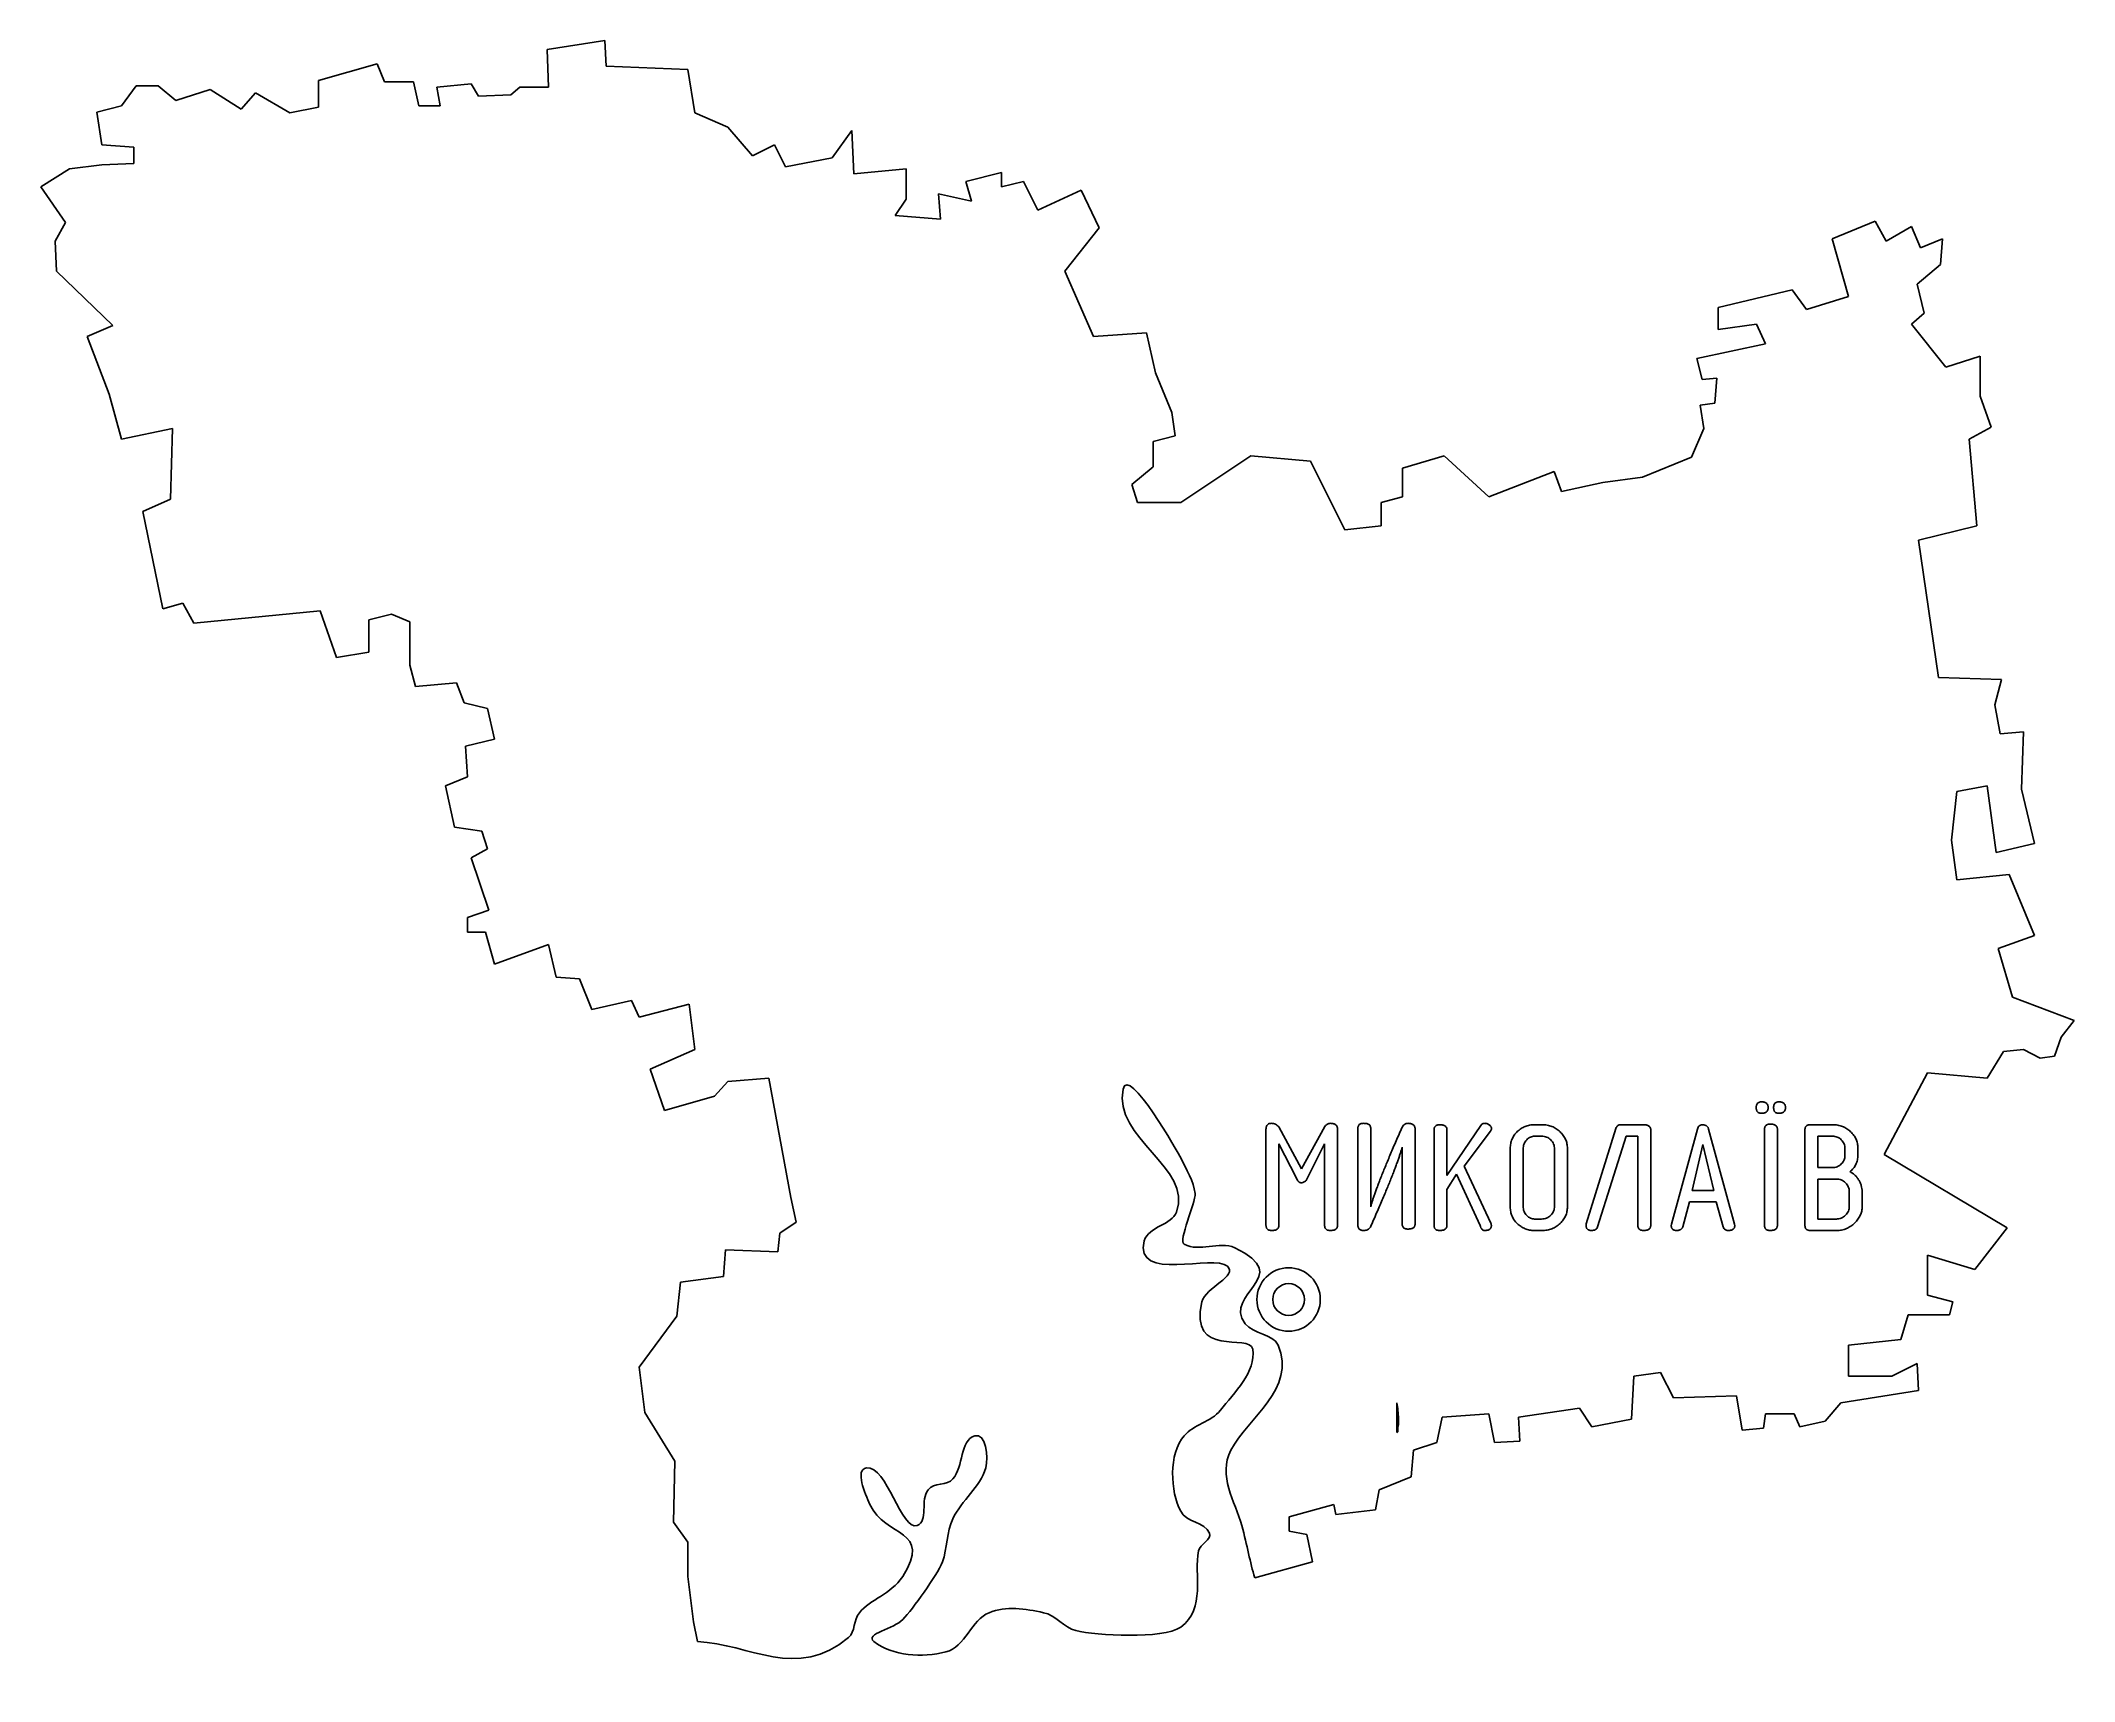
# Model space of a CAD drawing. Header units: millimetres. Extents: x 1093.6 to 1189.7, y 2711.4 to 2789.
import ezdxf

# ---------------------------------------------------------------- set-up
doc = ezdxf.new("R2010")
doc.units = ezdxf.units.MM

msp = doc.modelspace()

# ---------------------------------------------------------------- linework, layer by layer
at = {"color": 7, "linetype": 'Continuous', "lineweight": 25}
for p, q in [((1117.528, 2788.606), (1120.254, 2789.028)), ((1120.254, 2789.028), (1120.317, 2787.828)), ((1117.593, 2786.822), (1117.528, 2788.606)), ((1106.723, 2787.146), (1109.482, 2787.925)), ((1106.723, 2785.88), (1106.723, 2787.146)), ((1109.482, 2787.925), (1109.838, 2787.082)), ((1120.317, 2787.828), (1124.178, 2787.665)), ((1124.178, 2787.665), (1124.504, 2785.621)), ((1097.411, 2785.946), (1098.092, 2786.887)), ((1098.092, 2786.887), (1099.13, 2786.887)), ((1099.13, 2786.887), (1099.975, 2786.204)), ((1099.975, 2786.204), (1101.597, 2786.725)), ((1101.597, 2786.725), (1103.057, 2785.784)), ((1103.057, 2785.784), (1103.738, 2786.562)), ((1103.738, 2786.562), (1105.36, 2785.621)), ((1109.838, 2787.082), (1111.201, 2787.082)), ((1111.201, 2787.082), (1111.46, 2785.946)), ((1112.304, 2786.822), (1113.926, 2786.984)), ((1112.466, 2785.946), (1112.304, 2786.822)), ((1113.926, 2786.984), (1114.283, 2786.399)), ((1114.283, 2786.399), (1115.807, 2786.465)), ((1115.807, 2786.465), (1116.23, 2786.822)), ((1116.23, 2786.822), (1117.593, 2786.822)), ((1096.243, 2785.653), (1097.411, 2785.946)), ((1096.47, 2784.096), (1096.243, 2785.653)), ((1105.36, 2785.621), (1106.723, 2785.88)), ((1111.46, 2785.946), (1112.466, 2785.946)), ((1124.504, 2785.621), (1126.061, 2784.939)), ((1126.061, 2784.939), (1127.23, 2783.576)), ((1130.993, 2783.481), (1131.934, 2784.778)), ((1131.934, 2784.778), (1132.031, 2782.735)), ((1097.994, 2783.997), (1096.47, 2784.096)), ((1097.994, 2783.219), (1097.994, 2783.997)), ((1127.23, 2783.576), (1128.267, 2784.096)), ((1128.267, 2784.096), (1128.788, 2783.058)), ((1128.788, 2783.058), (1130.993, 2783.481)), ((1093.582, 2782.117), (1094.944, 2782.961)), ((1094.944, 2782.961), (1096.47, 2783.155)), ((1096.47, 2783.155), (1097.994, 2783.219)), ((1132.031, 2782.735), (1134.497, 2782.961)), ((1134.497, 2782.961), (1134.497, 2781.534)), ((1137.32, 2782.376), (1139.007, 2782.798)), ((1137.58, 2781.437), (1137.32, 2782.376)), ((1139.007, 2782.798), (1139.007, 2782.117)), ((1139.007, 2782.117), (1140.045, 2782.376)), ((1140.045, 2782.376), (1140.726, 2781.015)), ((1094.75, 2780.43), (1093.582, 2782.117)), ((1134.497, 2781.534), (1133.98, 2780.754)), ((1136.119, 2780.592), (1136.022, 2781.793)), ((1136.022, 2781.793), (1137.58, 2781.437)), ((1140.726, 2781.015), (1142.771, 2781.955)), ((1142.771, 2781.955), (1143.614, 2780.17)), ((1094.263, 2779.554), (1094.75, 2780.43)), ((1133.98, 2780.754), (1136.119, 2780.592)), ((1178.268, 2779.65), (1180.313, 2780.494)), ((1180.313, 2780.494), (1180.831, 2779.554)), ((1094.329, 2778.126), (1094.263, 2779.554)), ((1143.614, 2780.17), (1141.993, 2778.126)), ((1179.046, 2776.925), (1178.268, 2779.65)), ((1180.831, 2779.554), (1182.031, 2780.235)), ((1182.031, 2780.235), (1182.453, 2779.229)), ((1182.453, 2779.229), (1183.493, 2779.65)), ((1183.493, 2779.65), (1183.396, 2778.451)), ((1183.396, 2778.451), (1182.293, 2777.509)), ((1096.988, 2775.564), (1094.329, 2778.126)), ((1141.993, 2778.126), (1143.356, 2775.043)), ((1182.293, 2777.509), (1182.616, 2776.148)), ((1172.882, 2776.405), (1176.387, 2777.25)), ((1176.387, 2777.25), (1177.067, 2776.309)), ((1177.067, 2776.309), (1179.046, 2776.925)), ((1095.787, 2775.043), (1096.988, 2775.564)), ((1172.882, 2775.368), (1172.882, 2776.405)), ((1174.698, 2775.628), (1172.882, 2775.368)), ((1175.12, 2774.687), (1174.698, 2775.628)), ((1182.616, 2776.148), (1182.031, 2775.628)), ((1182.031, 2775.628), (1183.654, 2773.584)), ((1096.827, 2772.318), (1095.787, 2775.043)), ((1143.356, 2775.043), (1145.854, 2775.206)), ((1145.854, 2775.206), (1146.277, 2773.324)), ((1171.876, 2774.005), (1175.12, 2774.687)), ((1172.135, 2772.999), (1171.876, 2774.005)), ((1183.654, 2773.584), (1185.277, 2774.104)), ((1185.277, 2774.104), (1185.277, 2772.221)), ((1146.277, 2773.324), (1147.055, 2771.443)), ((1172.817, 2773.065), (1172.135, 2772.999)), ((1172.72, 2771.894), (1172.817, 2773.065)), ((1097.411, 2770.178), (1096.827, 2772.318)), ((1172.038, 2771.798), (1172.72, 2771.894)), ((1172.201, 2770.696), (1172.038, 2771.798)), ((1185.277, 2772.221), (1185.796, 2770.76)), ((1147.055, 2771.443), (1147.217, 2770.338)), ((1185.796, 2770.76), (1184.757, 2770.178)), ((1099.812, 2770.696), (1097.411, 2770.178)), ((1099.715, 2767.354), (1099.812, 2770.696)), ((1147.217, 2770.338), (1146.178, 2770.079)), ((1146.178, 2770.079), (1146.178, 2768.878)), ((1171.618, 2769.333), (1172.201, 2770.696)), ((1184.757, 2770.178), (1185.113, 2766.089)), ((1146.178, 2768.878), (1145.172, 2768.035)), ((1147.476, 2767.192), (1150.786, 2769.398)), ((1150.786, 2769.398), (1153.609, 2769.137)), ((1153.609, 2769.137), (1155.23, 2765.893)), ((1157.956, 2768.814), (1159.935, 2769.398)), ((1159.935, 2769.398), (1162.045, 2767.451)), ((1169.312, 2768.391), (1171.618, 2769.333)), ((1145.172, 2768.035), (1145.431, 2767.192)), ((1157.956, 2767.451), (1157.956, 2768.814)), ((1162.045, 2767.451), (1165.126, 2768.652)), ((1165.126, 2768.652), (1165.484, 2767.709)), ((1165.484, 2767.709), (1167.429, 2768.133)), ((1167.429, 2768.133), (1169.312, 2768.391)), ((1098.417, 2766.771), (1099.715, 2767.354)), ((1145.431, 2767.192), (1147.476, 2767.192)), ((1156.951, 2767.192), (1157.956, 2767.451)), ((1156.951, 2766.089), (1156.951, 2767.192)), ((1099.357, 2762.162), (1098.417, 2766.771)), ((1155.23, 2765.893), (1156.951, 2766.089)), ((1185.113, 2766.089), (1182.357, 2765.406)), ((1182.357, 2765.406), (1183.297, 2758.918)), ((1100.298, 2762.423), (1099.357, 2762.162)), ((1100.817, 2761.481), (1100.298, 2762.423)), ((1106.788, 2762.065), (1100.817, 2761.481)), ((1107.566, 2759.86), (1106.788, 2762.065)), ((1110.163, 2761.903), (1109.092, 2761.644)), ((1109.092, 2761.644), (1109.092, 2760.118)), ((1111.038, 2761.547), (1110.163, 2761.903)), ((1111.038, 2759.502), (1111.038, 2761.547)), ((1109.092, 2760.118), (1107.566, 2759.86)), ((1111.299, 2758.495), (1111.038, 2759.502)), ((1113.245, 2758.658), (1111.299, 2758.495)), ((1113.601, 2757.719), (1113.245, 2758.658)), ((1183.297, 2758.918), (1186.282, 2758.821)), ((1186.282, 2758.821), (1185.958, 2757.619)), ((1114.705, 2757.457), (1113.601, 2757.719)), ((1115.03, 2755.995), (1114.705, 2757.457)), ((1185.958, 2757.619), (1186.218, 2756.256)), ((1186.218, 2756.256), (1187.321, 2756.353)), ((1187.321, 2756.353), (1187.225, 2753.629)), ((1113.667, 2755.672), (1115.03, 2755.995)), ((1113.764, 2754.214), (1113.667, 2755.672)), ((1112.725, 2753.791), (1113.764, 2754.214)), ((1113.147, 2751.843), (1112.725, 2753.791)), ((1184.171, 2753.532), (1183.914, 2751.228)), ((1185.601, 2753.791), (1184.171, 2753.532)), ((1186.023, 2750.644), (1185.601, 2753.791)), ((1187.225, 2753.629), (1187.84, 2751.065)), ((1114.445, 2751.649), (1113.147, 2751.843)), ((1114.705, 2750.807), (1114.445, 2751.649)), ((1113.926, 2750.384), (1114.705, 2750.807)), ((1183.914, 2751.228), (1184.171, 2749.347)), ((1187.84, 2751.065), (1186.023, 2750.644)), ((1114.77, 2747.919), (1113.926, 2750.384)), ((1184.171, 2749.347), (1186.639, 2749.606)), ((1186.639, 2749.606), (1187.84, 2746.718)), ((1113.764, 2747.561), (1114.77, 2747.919)), ((1113.764, 2746.879), (1113.764, 2747.561)), ((1114.607, 2746.879), (1113.764, 2746.879)), ((1115.03, 2745.354), (1114.607, 2746.879)), ((1187.84, 2746.718), (1186.12, 2746.101)), ((1117.593, 2746.295), (1115.03, 2745.354)), ((1117.95, 2744.738), (1117.593, 2746.295)), ((1186.12, 2746.101), (1186.802, 2743.797)), ((1119.052, 2744.672), (1117.95, 2744.738)), ((1119.636, 2743.213), (1119.052, 2744.672)), ((1121.519, 2743.636), (1119.636, 2743.213)), ((1121.875, 2742.856), (1121.519, 2743.636)), ((1124.244, 2743.472), (1121.875, 2742.856)), ((1124.504, 2741.331), (1124.244, 2743.472)), ((1186.802, 2743.797), (1189.722, 2742.694)), ((1189.105, 2741.916), (1188.78, 2741.007)), ((1189.722, 2742.694), (1189.105, 2741.916)), ((1122.395, 2740.391), (1124.504, 2741.331)), ((1186.38, 2741.234), (1185.601, 2739.968)), ((1187.321, 2741.331), (1186.38, 2741.234)), ((1188.099, 2740.91), (1187.321, 2741.331)), ((1188.78, 2741.007), (1188.099, 2740.91)), ((1123.076, 2738.443), (1122.395, 2740.391)), ((1182.777, 2740.229), (1180.734, 2736.366)), ((1185.601, 2739.968), (1182.777, 2740.229)), ((1125.444, 2739.126), (1123.076, 2738.443)), ((1126.061, 2739.806), (1125.444, 2739.126)), ((1128.008, 2739.968), (1126.061, 2739.806)), ((1129.047, 2734.323), (1128.008, 2739.968)), ((1151.508, 2733.011), (1151.508, 2737.564)), ((1152.112, 2737.663), (1153.19, 2735.688)), ((1153.19, 2735.688), (1154.288, 2737.692)), ((1154.887, 2737.564), (1154.887, 2733.011)), ((1155.853, 2733.035), (1155.853, 2737.593)), ((1156.461, 2737.593), (1156.461, 2733.893)), ((1158.556, 2737.57), (1158.556, 2733.076)), ((1159.454, 2733.01), (1159.454, 2737.526)), ((1160.062, 2735.371), (1161.658, 2737.733)), ((1160.062, 2737.529), (1160.062, 2735.371)), ((1162.121, 2737.468), (1160.884, 2735.815)), ((1164.193, 2737.768), (1164.549, 2737.768)), ((1164.54, 2737.227), (1164.203, 2737.227)), ((1166.651, 2733.084), (1168.053, 2737.598)), ((1168.53, 2737.227), (1167.181, 2732.938)), ((1168.286, 2737.768), (1169.36, 2737.768)), ((1169.089, 2737.227), (1168.53, 2737.227)), ((1169.089, 2733.006), (1169.089, 2737.227)), ((1169.697, 2737.526), (1169.697, 2733.01)), ((1170.677, 2733.072), (1171.902, 2737.561)), ((1172.432, 2737.561), (1173.656, 2733.072)), ((1175.076, 2733.011), (1175.076, 2737.557)), ((1175.684, 2737.557), (1175.684, 2733.011)), ((1176.988, 2733.01), (1176.988, 2737.526)), ((1177.232, 2737.768), (1178.293, 2737.768)), ((1178.287, 2737.227), (1177.596, 2737.227)), ((1177.596, 2737.227), (1177.596, 2735.741)), ((1152.949, 2735.247), (1152.116, 2736.873)), ((1152.116, 2736.873), (1152.116, 2733.011)), ((1154.279, 2736.873), (1153.422, 2735.168)), ((1154.279, 2733.011), (1154.279, 2736.873)), ((1157.947, 2733.075), (1157.947, 2736.71)), ((1163.056, 2733.877), (1163.056, 2736.658)), ((1163.664, 2736.619), (1163.664, 2733.916)), ((1165.15, 2733.916), (1165.15, 2736.619)), ((1165.758, 2736.658), (1165.758, 2733.877)), ((1172.167, 2736.829), (1171.651, 2734.66)), ((1172.686, 2734.66), (1172.167, 2736.829)), ((1178.88, 2736.324), (1178.88, 2736.648)), ((1179.488, 2736.677), (1179.488, 2736.337)), ((1180.734, 2736.366), (1186.543, 2732.895)), ((1160.517, 2735.433), (1160.062, 2734.71)), ((1161.629, 2733.001), (1160.517, 2735.433)), ((1160.884, 2735.815), (1162.134, 2733.112)), ((1177.596, 2735.741), (1178.287, 2735.741)), ((1178.472, 2735.2), (1177.596, 2735.2)), ((1177.596, 2735.2), (1177.596, 2733.308)), ((1129.305, 2733.155), (1129.047, 2734.323)), ((1160.062, 2734.71), (1160.062, 2733.012)), ((1171.651, 2734.66), (1172.686, 2734.66)), ((1179.083, 2733.918), (1179.083, 2734.594)), ((1179.691, 2734.601), (1179.691, 2733.894)), ((1164.203, 2733.308), (1164.54, 2733.308)), ((1171.537, 2734.119), (1171.207, 2732.941)), ((1172.796, 2734.119), (1171.537, 2734.119)), ((1173.126, 2732.941), (1172.796, 2734.119)), ((1177.596, 2733.308), (1178.472, 2733.308)), ((1128.429, 2731.76), (1128.526, 2732.635)), ((1128.526, 2732.635), (1129.305, 2733.155)), ((1164.549, 2732.768), (1164.193, 2732.768)), ((1178.482, 2732.768), (1177.234, 2732.768)), ((1186.543, 2732.895), (1185.017, 2730.916)), ((1125.867, 2730.591), (1125.964, 2731.855)), ((1125.964, 2731.855), (1128.429, 2731.76)), ((1185.017, 2730.916), (1182.777, 2731.597)), ((1182.777, 2731.597), (1182.777, 2729.716)), ((1123.822, 2730.331), (1125.867, 2730.591)), ((1123.66, 2728.71), (1123.822, 2730.331)), ((1182.777, 2729.716), (1183.978, 2729.392)), ((1121.875, 2726.31), (1123.66, 2728.71)), ((1181.869, 2728.774), (1181.513, 2727.607)), ((1183.817, 2728.774), (1181.869, 2728.774)), ((1183.978, 2729.392), (1183.817, 2728.774)), ((1181.513, 2727.607), (1179.046, 2727.348)), ((1179.046, 2727.348), (1179.046, 2725.886)), ((1122.136, 2724.166), (1121.875, 2726.31)), ((1168.892, 2725.886), (1168.793, 2723.842)), ((1170.156, 2726.048), (1168.892, 2725.886)), ((1170.772, 2724.849), (1170.156, 2726.048)), ((1179.046, 2725.886), (1181.091, 2725.886)), ((1181.091, 2725.886), (1182.293, 2726.471)), ((1182.293, 2726.471), (1182.357, 2725.205)), ((1157.701, 2724.618), (1157.701, 2723.222)), ((1173.758, 2724.944), (1170.772, 2724.849)), ((1174.017, 2723.324), (1173.758, 2724.944)), ((1178.69, 2724.621), (1177.943, 2723.745)), ((1182.357, 2725.205), (1178.69, 2724.621)), ((1123.562, 2721.863), (1122.136, 2724.166)), ((1157.768, 2723.643), (1157.768, 2723.872)), ((1159.838, 2723.939), (1159.579, 2722.739)), ((1162.045, 2724.102), (1159.838, 2723.939)), ((1162.305, 2722.739), (1162.045, 2724.102)), ((1166.327, 2724.361), (1163.44, 2723.939)), ((1163.44, 2723.939), (1163.504, 2722.805)), ((1166.912, 2723.487), (1166.327, 2724.361)), ((1168.793, 2723.842), (1166.912, 2723.487)), ((1175.12, 2724.102), (1175.024, 2723.42)), ((1176.484, 2724.102), (1175.12, 2724.102)), ((1176.741, 2723.487), (1176.484, 2724.102)), ((1177.943, 2723.745), (1176.741, 2723.487)), ((1157.701, 2723.222), (1157.735, 2723.254)), ((1157.735, 2723.254), (1157.735, 2723.483)), ((1159.579, 2722.739), (1158.476, 2722.382)), ((1163.504, 2722.805), (1162.305, 2722.739)), ((1175.024, 2723.42), (1174.017, 2723.324)), ((1123.497, 2718.976), (1123.562, 2721.863)), ((1158.476, 2722.382), (1158.378, 2721.116)), ((1158.378, 2721.116), (1156.852, 2720.501)), ((1154.712, 2719.818), (1152.603, 2719.234)), ((1154.809, 2719.333), (1154.712, 2719.818)), ((1156.852, 2720.501), (1156.691, 2719.561)), ((1124.178, 2718.034), (1123.497, 2718.976)), ((1152.603, 2719.234), (1152.603, 2718.553)), ((1156.691, 2719.561), (1154.809, 2719.333)), ((1124.178, 2716.412), (1124.178, 2718.034)), ((1152.603, 2718.553), (1153.445, 2718.392)), ((1153.445, 2718.392), (1153.706, 2717.095)), ((1153.706, 2717.095), (1150.981, 2716.348)), ((1124.439, 2714.271), (1124.178, 2716.412)), ((1124.634, 2713.329), (1124.439, 2714.271))]:
    msp.add_line(p, q, dxfattribs=at)
for radius in [1.5, 0.75]:
    msp.add_circle((1152.577, 2729.504), radius, dxfattribs=at)
for points in [[(1147.476, 2736.205), (1147.412, 2736.335), (1144.979, 2740.65), (1144.751, 2739.45)], [(1144.751, 2739.45), (1144.264, 2737.146), (1148.059, 2735.719), (1147.282, 2733.641)], [(1148.157, 2734.518), (1148.092, 2735.101), (1147.735, 2735.651), (1147.476, 2736.205)], [(1147.638, 2732.117), (1147.346, 2732.279), (1148.19, 2734.065), (1148.157, 2734.518)], [(1147.282, 2733.641), (1147.055, 2733.025), (1145.949, 2732.961), (1145.756, 2732.279)], [(1145.756, 2732.279), (1145.236, 2730.299), (1149.065, 2731.663), (1149.683, 2731.078)], [(1150.039, 2731.954), (1149.293, 2732.279), (1148.353, 2731.727), (1147.638, 2732.117)], [(1150.526, 2728.351), (1149.424, 2729.812), (1152.926, 2730.559), (1150.039, 2731.954)], [(1149.683, 2731.078), (1150.202, 2730.624), (1148.643, 2730.072), (1148.483, 2729.392)], [(1148.483, 2729.392), (1147.832, 2726.698), (1150.753, 2727.931), (1150.883, 2727.152)], [(1152.084, 2727.348), (1151.823, 2727.897), (1150.915, 2727.865), (1150.526, 2728.351)], [(1150.883, 2727.152), (1151.045, 2726.08), (1150.008, 2725.109), (1149.358, 2724.264)], [(1149.845, 2722.382), (1150.656, 2723.908), (1152.958, 2725.27), (1152.084, 2727.348)], [(1157.768, 2723.872), (1157.768, 2724.13), (1157.735, 2724.39), (1157.701, 2724.618)], [(1149.358, 2724.264), (1148.903, 2723.714), (1148.092, 2723.583), (1147.638, 2723.062)], [(1157.735, 2723.483), (1157.768, 2723.513), (1157.768, 2723.58), (1157.768, 2723.643)], [(1137.741, 2723.062), (1137.028, 2722.836), (1137.223, 2721.605), (1136.703, 2721.02)], [(1138.26, 2721.538), (1138.392, 2722.058), (1138.26, 2723.225), (1137.741, 2723.062)], [(1147.638, 2723.062), (1146.893, 2722.22), (1146.988, 2720.405), (1147.476, 2719.495)], [(1150.364, 2718.813), (1150.039, 2719.948), (1149.228, 2721.182), (1149.845, 2722.382)], [(1132.615, 2721.538), (1132.064, 2721.441), (1132.551, 2720.339), (1132.778, 2719.818)], [(1135.016, 2718.813), (1134.271, 2718.553), (1133.59, 2721.668), (1132.615, 2721.538)], [(1136.703, 2721.02), (1136.444, 2720.696), (1135.795, 2720.858), (1135.535, 2720.501)], [(1136.703, 2719.138), (1137.124, 2720.013), (1138.001, 2720.631), (1138.26, 2721.538)], [(1132.778, 2719.818), (1133.522, 2718.23), (1135.763, 2718.651), (1134.336, 2716.412)], [(1135.535, 2720.501), (1135.146, 2720.046), (1135.569, 2719.007), (1135.016, 2718.813)], [(1136.216, 2717.095), (1136.444, 2717.743), (1136.411, 2718.521), (1136.703, 2719.138)], [(1147.476, 2719.495), (1147.735, 2718.976), (1148.611, 2718.976), (1148.839, 2718.455)], [(1148.839, 2718.455), (1148.968, 2718.163), (1148.384, 2717.936), (1148.32, 2717.613)], [(1150.981, 2716.348), (1150.753, 2717.061), (1150.623, 2717.87), (1150.364, 2718.813)], [(1134.336, 2714.368), (1134.821, 2714.887), (1135.924, 2716.412), (1136.216, 2717.095)], [(1148.32, 2717.613), (1148.092, 2716.51), (1148.677, 2714.887), (1147.476, 2714.011)], [(1134.336, 2716.412), (1133.749, 2715.536), (1132.81, 2715.341), (1132.29, 2714.693)], [(1140.986, 2714.693), (1140.143, 2714.887), (1139.201, 2715.017), (1138.423, 2714.693)], [(1132.29, 2714.693), (1131.997, 2714.368), (1132.096, 2713.784), (1131.771, 2713.525)], [(1132.972, 2713.329), (1132.518, 2713.687), (1133.945, 2713.947), (1134.336, 2714.368)], [(1138.423, 2714.693), (1137.58, 2714.368), (1137.287, 2713.07), (1136.379, 2712.844)], [(1142.511, 2713.848), (1141.96, 2713.978), (1141.571, 2714.595), (1140.986, 2714.693)], [(1131.771, 2713.525), (1129.369, 2711.45), (1127.068, 2713.232), (1124.634, 2713.329)], [(1136.379, 2712.844), (1135.243, 2712.551), (1133.881, 2712.648), (1132.972, 2713.329)], [(1147.476, 2714.011), (1146.632, 2713.427), (1143.485, 2713.621), (1142.511, 2713.848)]]:
    msp.add_open_spline(points, degree=3, dxfattribs=at)
for points, knots in [([(1174.682, 2738.579), (1174.683, 2738.6), (1174.684, 2738.64), (1174.696, 2738.695), (1174.715, 2738.743), (1174.743, 2738.783), (1174.78, 2738.812), (1174.823, 2738.834), (1174.875, 2738.847), (1174.912, 2738.848), (1174.932, 2738.849)], [0, 0, 0, 0, 0.150477, 0.283481, 0.402443, 0.513568, 0.623787, 0.735697, 0.859509, 1, 1, 1, 1]), ([(1174.932, 2738.308), (1174.912, 2738.309), (1174.875, 2738.31), (1174.823, 2738.323), (1174.78, 2738.345), (1174.743, 2738.375), (1174.715, 2738.414), (1174.696, 2738.462), (1174.684, 2738.518), (1174.683, 2738.557), (1174.682, 2738.579)], [0, 0, 0, 0, 0.140491, 0.264303, 0.376213, 0.486432, 0.597557, 0.716519, 0.849523, 1, 1, 1, 1]), ([(1174.932, 2738.849), (1174.957, 2738.848), (1175.004, 2738.847), (1175.069, 2738.834), (1175.125, 2738.814), (1175.171, 2738.783), (1175.207, 2738.745), (1175.231, 2738.696), (1175.246, 2738.64), (1175.248, 2738.6), (1175.249, 2738.579)], [0, 0, 0, 0, 0.155457, 0.293298, 0.416827, 0.528746, 0.637026, 0.747107, 0.866507, 1, 1, 1, 1]), ([(1175.249, 2738.579), (1175.248, 2738.557), (1175.246, 2738.517), (1175.231, 2738.461), (1175.207, 2738.413), (1175.171, 2738.374), (1175.125, 2738.344), (1175.069, 2738.323), (1175.004, 2738.31), (1174.957, 2738.309), (1174.932, 2738.308)], [0, 0, 0, 0, 0.1334931, 0.2528929, 0.3629741, 0.4712543, 0.5831735, 0.7067015, 0.8445429, 1, 1, 1, 1]), ([(1175.504, 2738.579), (1175.505, 2738.6), (1175.507, 2738.64), (1175.518, 2738.695), (1175.537, 2738.743), (1175.565, 2738.782), (1175.601, 2738.813), (1175.646, 2738.834), (1175.697, 2738.847), (1175.734, 2738.848), (1175.754, 2738.849)], [0, 0, 0, 0, 0.150805, 0.284098, 0.40332, 0.514686, 0.623221, 0.737623, 0.861704, 1, 1, 1, 1]), ([(1175.754, 2738.308), (1175.734, 2738.309), (1175.697, 2738.31), (1175.646, 2738.323), (1175.601, 2738.344), (1175.565, 2738.375), (1175.537, 2738.414), (1175.518, 2738.462), (1175.507, 2738.518), (1175.505, 2738.557), (1175.504, 2738.579)], [0, 0, 0, 0, 0.138296, 0.262377, 0.376779, 0.485314, 0.59668, 0.715902, 0.849195, 1, 1, 1, 1]), ([(1175.754, 2738.849), (1175.778, 2738.848), (1175.825, 2738.847), (1175.89, 2738.834), (1175.946, 2738.814), (1175.992, 2738.783), (1176.028, 2738.745), (1176.053, 2738.696), (1176.068, 2738.64), (1176.069, 2738.6), (1176.07, 2738.579)], [0, 0, 0, 0, 0.155457, 0.293298, 0.416827, 0.528746, 0.637026, 0.747107, 0.866507, 1, 1, 1, 1]), ([(1176.07, 2738.579), (1176.069, 2738.557), (1176.068, 2738.517), (1176.053, 2738.461), (1176.028, 2738.413), (1175.992, 2738.374), (1175.946, 2738.344), (1175.89, 2738.323), (1175.825, 2738.31), (1175.778, 2738.309), (1175.754, 2738.308)], [0, 0, 0, 0, 0.133493, 0.252893, 0.362974, 0.471254, 0.583173, 0.706702, 0.844543, 1, 1, 1, 1]), ([(1151.508, 2737.564), (1151.509, 2737.585), (1151.51, 2737.625), (1151.524, 2737.681), (1151.542, 2737.73), (1151.573, 2737.769), (1151.611, 2737.8), (1151.658, 2737.821), (1151.712, 2737.834), (1151.751, 2737.835), (1151.772, 2737.835)], [0, 0, 0, 0, 0.146397, 0.276321, 0.39524, 0.506272, 0.615393, 0.730848, 0.856032, 1, 1, 1, 1]), ([(1151.772, 2737.835), (1151.805, 2737.834), (1151.87, 2737.83), (1151.962, 2737.795), (1152.045, 2737.74), (1152.089, 2737.689), (1152.112, 2737.663)], [0, 0, 0, 0, 0.250197, 0.492211, 0.737031, 1, 1, 1, 1]), ([(1154.288, 2737.692), (1154.307, 2737.714), (1154.342, 2737.756), (1154.409, 2737.801), (1154.48, 2737.831), (1154.53, 2737.834), (1154.555, 2737.835)], [0, 0, 0, 0, 0.275792, 0.524661, 0.759907, 1, 1, 1, 1]), ([(1154.555, 2737.835), (1154.581, 2737.835), (1154.63, 2737.833), (1154.698, 2737.821), (1154.756, 2737.8), (1154.805, 2737.771), (1154.843, 2737.731), (1154.867, 2737.682), (1154.884, 2737.626), (1154.886, 2737.585), (1154.887, 2737.564)], [0, 0, 0, 0, 0.159829, 0.298144, 0.422337, 0.536642, 0.643437, 0.753428, 0.870149, 1, 1, 1, 1]), ([(1155.853, 2737.593), (1155.854, 2737.612), (1155.855, 2737.648), (1155.867, 2737.698), (1155.889, 2737.741), (1155.919, 2737.777), (1155.959, 2737.804), (1156.006, 2737.823), (1156.062, 2737.833), (1156.102, 2737.834), (1156.123, 2737.835)], [0, 0, 0, 0, 0.137355, 0.260404, 0.371584, 0.481366, 0.592546, 0.713138, 0.847462, 1, 1, 1, 1]), ([(1156.123, 2737.835), (1156.15, 2737.834), (1156.199, 2737.833), (1156.269, 2737.823), (1156.328, 2737.804), (1156.377, 2737.778), (1156.415, 2737.742), (1156.442, 2737.699), (1156.458, 2737.648), (1156.46, 2737.612), (1156.461, 2737.593)], [0, 0, 0, 0, 0.167568, 0.314294, 0.443407, 0.558258, 0.665582, 0.768936, 0.879007, 1, 1, 1, 1]), ([(1156.461, 2733.893), (1156.473, 2733.937), (1156.497, 2734.029), (1156.543, 2734.174), (1156.594, 2734.333), (1156.653, 2734.506), (1156.72, 2734.693), (1156.794, 2734.894), (1156.876, 2735.109), (1156.966, 2735.338), (1157.062, 2735.582), (1157.168, 2735.838), (1157.279, 2736.11), (1157.401, 2736.395), (1157.527, 2736.694), (1157.662, 2737.007), (1157.806, 2737.334), (1157.904, 2737.557), (1157.954, 2737.671)], [0, 0, 0, 0, 0.033396, 0.070615, 0.111849, 0.156861, 0.20566, 0.258254, 0.314981, 0.375514, 0.43976, 0.508253, 0.580461, 0.656585, 0.736426, 0.820428, 0.908355, 1, 1, 1, 1]), ([(1157.954, 2737.671), (1157.969, 2737.696), (1157.999, 2737.743), (1158.063, 2737.797), (1158.138, 2737.83), (1158.192, 2737.833), (1158.22, 2737.835)], [0, 0, 0, 0, 0.2670119, 0.5105833, 0.7477325, 1, 1, 1, 1]), ([(1158.22, 2737.835), (1158.246, 2737.835), (1158.296, 2737.834), (1158.364, 2737.82), (1158.424, 2737.801), (1158.472, 2737.772), (1158.51, 2737.733), (1158.537, 2737.686), (1158.553, 2737.631), (1158.555, 2737.591), (1158.556, 2737.57)], [0, 0, 0, 0, 0.162457, 0.303302, 0.429166, 0.543806, 0.649352, 0.756939, 0.871925, 1, 1, 1, 1]), ([(1159.454, 2737.526), (1159.455, 2737.545), (1159.456, 2737.581), (1159.469, 2737.631), (1159.49, 2737.674), (1159.521, 2737.709), (1159.56, 2737.736), (1159.608, 2737.755), (1159.664, 2737.765), (1159.703, 2737.767), (1159.724, 2737.768)], [0, 0, 0, 0, 0.137647, 0.258494, 0.372178, 0.480267, 0.591683, 0.71253, 0.847139, 1, 1, 1, 1]), ([(1159.724, 2737.768), (1159.751, 2737.767), (1159.8, 2737.765), (1159.87, 2737.756), (1159.929, 2737.736), (1159.978, 2737.711), (1160.016, 2737.677), (1160.043, 2737.634), (1160.06, 2737.584), (1160.061, 2737.548), (1160.062, 2737.529)], [0, 0, 0, 0, 0.168737, 0.316487, 0.446501, 0.561079, 0.667623, 0.771698, 0.8804, 1, 1, 1, 1]), ([(1161.658, 2737.733), (1161.67, 2737.748), (1161.694, 2737.778), (1161.74, 2737.812), (1161.793, 2737.832), (1161.83, 2737.834), (1161.85, 2737.835)], [0, 0, 0, 0, 0.260851, 0.507891, 0.746796, 1, 1, 1, 1]), ([(1161.85, 2737.835), (1161.872, 2737.834), (1161.916, 2737.833), (1161.978, 2737.817), (1162.033, 2737.788), (1162.08, 2737.752), (1162.117, 2737.71), (1162.146, 2737.67), (1162.164, 2737.629), (1162.166, 2737.602), (1162.167, 2737.588)], [0, 0, 0, 0, 0.154025, 0.297765, 0.435115, 0.571898, 0.701017, 0.811491, 0.910418, 1, 1, 1, 1]), ([(1162.167, 2737.588), (1162.165, 2737.568), (1162.16, 2737.524), (1162.135, 2737.487), (1162.121, 2737.468)], [0, 0, 0, 0, 0.468479, 1, 1, 1, 1]), ([(1163.056, 2736.658), (1163.056, 2736.696), (1163.058, 2736.77), (1163.075, 2736.879), (1163.1, 2736.984), (1163.138, 2737.084), (1163.184, 2737.181), (1163.243, 2737.273), (1163.31, 2737.361), (1163.388, 2737.444), (1163.473, 2737.519), (1163.563, 2737.587), (1163.658, 2737.642), (1163.757, 2737.688), (1163.86, 2737.724), (1163.967, 2737.75), (1164.078, 2737.765), (1164.154, 2737.767), (1164.193, 2737.768)], [0, 0, 0, 0, 0.064022, 0.126233, 0.186537, 0.247047, 0.307461, 0.368979, 0.431621, 0.496318, 0.561091, 0.624327, 0.686753, 0.747991, 0.809425, 0.871472, 0.934784, 1, 1, 1, 1]), ([(1164.203, 2737.227), (1164.17, 2737.225), (1164.104, 2737.221), (1164.007, 2737.188), (1163.915, 2737.132), (1163.829, 2737.059), (1163.755, 2736.969), (1163.702, 2736.863), (1163.669, 2736.745), (1163.666, 2736.662), (1163.664, 2736.619)], [0, 0, 0, 0, 0.109715, 0.220992, 0.338271, 0.464734, 0.594801, 0.723849, 0.857587, 1, 1, 1, 1]), ([(1165.15, 2736.619), (1165.148, 2736.66), (1165.144, 2736.74), (1165.108, 2736.854), (1165.051, 2736.959), (1164.972, 2737.051), (1164.879, 2737.129), (1164.774, 2737.187), (1164.66, 2737.22), (1164.58, 2737.225), (1164.54, 2737.227)], [0, 0, 0, 0, 0.127609, 0.249917, 0.372014, 0.500576, 0.628429, 0.751497, 0.87349, 1, 1, 1, 1]), ([(1164.549, 2737.768), (1164.592, 2737.767), (1164.675, 2737.765), (1164.797, 2737.749), (1164.913, 2737.722), (1165.024, 2737.686), (1165.129, 2737.639), (1165.23, 2737.581), (1165.325, 2737.513), (1165.413, 2737.434), (1165.493, 2737.35), (1165.565, 2737.261), (1165.624, 2737.169), (1165.673, 2737.073), (1165.712, 2736.974), (1165.739, 2736.872), (1165.755, 2736.766), (1165.757, 2736.695), (1165.758, 2736.658)], [0, 0, 0, 0, 0.069566, 0.13674, 0.202078, 0.265454, 0.32897, 0.391761, 0.456064, 0.520905, 0.585637, 0.647873, 0.707801, 0.766345, 0.824107, 0.882274, 0.940271, 1, 1, 1, 1]), ([(1168.053, 2737.598), (1168.063, 2737.623), (1168.082, 2737.672), (1168.135, 2737.729), (1168.206, 2737.763), (1168.258, 2737.766), (1168.286, 2737.768)], [0, 0, 0, 0, 0.262469, 0.499999, 0.736656, 1, 1, 1, 1]), ([(1169.36, 2737.768), (1169.386, 2737.767), (1169.436, 2737.765), (1169.505, 2737.756), (1169.564, 2737.737), (1169.613, 2737.71), (1169.652, 2737.676), (1169.678, 2737.632), (1169.695, 2737.581), (1169.697, 2737.545), (1169.697, 2737.526)], [0, 0, 0, 0, 0.167863, 0.314847, 0.444187, 0.55924, 0.665232, 0.770656, 0.878794, 1, 1, 1, 1]), ([(1171.902, 2737.561), (1171.912, 2737.592), (1171.93, 2737.649), (1171.983, 2737.719), (1172.054, 2737.762), (1172.108, 2737.766), (1172.135, 2737.768)], [0, 0, 0, 0, 0.287205, 0.529221, 0.757022, 1, 1, 1, 1]), ([(1172.135, 2737.768), (1172.154, 2737.767), (1172.191, 2737.766), (1172.243, 2737.757), (1172.289, 2737.739), (1172.331, 2737.718), (1172.365, 2737.688), (1172.395, 2737.652), (1172.417, 2737.609), (1172.427, 2737.577), (1172.432, 2737.561)], [0, 0, 0, 0, 0.144997, 0.278563, 0.401567, 0.517967, 0.633995, 0.748307, 0.869427, 1, 1, 1, 1]), ([(1175.076, 2737.557), (1175.077, 2737.576), (1175.078, 2737.612), (1175.09, 2737.662), (1175.112, 2737.705), (1175.142, 2737.741), (1175.182, 2737.768), (1175.229, 2737.787), (1175.285, 2737.797), (1175.325, 2737.799), (1175.346, 2737.8)], [0, 0, 0, 0, 0.137355, 0.260404, 0.371584, 0.481366, 0.592546, 0.713138, 0.847462, 1, 1, 1, 1]), ([(1175.346, 2737.8), (1175.373, 2737.799), (1175.422, 2737.797), (1175.492, 2737.787), (1175.55, 2737.768), (1175.6, 2737.742), (1175.638, 2737.706), (1175.665, 2737.663), (1175.681, 2737.612), (1175.683, 2737.576), (1175.684, 2737.557)], [0, 0, 0, 0, 0.167568, 0.314294, 0.443407, 0.558258, 0.665582, 0.768936, 0.879007, 1, 1, 1, 1]), ([(1176.988, 2737.526), (1176.989, 2737.545), (1176.99, 2737.581), (1177.001, 2737.631), (1177.019, 2737.674), (1177.048, 2737.709), (1177.083, 2737.736), (1177.126, 2737.755), (1177.177, 2737.765), (1177.213, 2737.767), (1177.232, 2737.768)], [0, 0, 0, 0, 0.145173, 0.271382, 0.388982, 0.499525, 0.608397, 0.725997, 0.854827, 1, 1, 1, 1]), ([(1178.88, 2736.648), (1178.878, 2736.686), (1178.874, 2736.761), (1178.84, 2736.87), (1178.783, 2736.97), (1178.707, 2737.058), (1178.616, 2737.133), (1178.514, 2737.187), (1178.403, 2737.222), (1178.326, 2737.225), (1178.287, 2737.227)], [0, 0, 0, 0, 0.1245305, 0.2458328, 0.3671677, 0.4958116, 0.6247421, 0.74854, 0.8720394, 1, 1, 1, 1]), ([(1178.293, 2737.768), (1178.335, 2737.767), (1178.417, 2737.765), (1178.537, 2737.748), (1178.652, 2737.724), (1178.762, 2737.687), (1178.867, 2737.641), (1178.966, 2737.583), (1179.06, 2737.516), (1179.147, 2737.439), (1179.227, 2737.356), (1179.296, 2737.269), (1179.355, 2737.178), (1179.404, 2737.084), (1179.441, 2736.987), (1179.469, 2736.887), (1179.485, 2736.783), (1179.487, 2736.713), (1179.488, 2736.677)], [0, 0, 0, 0, 0.069997, 0.136989, 0.202582, 0.266327, 0.329996, 0.393197, 0.457621, 0.522582, 0.587006, 0.649326, 0.708825, 0.767703, 0.825003, 0.882887, 0.94057, 1, 1, 1, 1]), ([(1157.947, 2736.71), (1157.935, 2736.666), (1157.91, 2736.574), (1157.864, 2736.429), (1157.812, 2736.269), (1157.752, 2736.097), (1157.684, 2735.909), (1157.609, 2735.708), (1157.527, 2735.493), (1157.437, 2735.264), (1157.34, 2735.021), (1157.234, 2734.764), (1157.121, 2734.492), (1157.001, 2734.207), (1156.873, 2733.907), (1156.738, 2733.594), (1156.595, 2733.266), (1156.497, 2733.044), (1156.446, 2732.93)], [0, 0, 0, 0, 0.033426, 0.070925, 0.111863, 0.156906, 0.205979, 0.2586, 0.31526, 0.375721, 0.439987, 0.508397, 0.580619, 0.656653, 0.736739, 0.820641, 0.908359, 1, 1, 1, 1]), ([(1178.287, 2735.741), (1178.326, 2735.743), (1178.403, 2735.746), (1178.514, 2735.781), (1178.617, 2735.836), (1178.707, 2735.912), (1178.784, 2736.001), (1178.84, 2736.101), (1178.874, 2736.21), (1178.878, 2736.285), (1178.88, 2736.324)], [0, 0, 0, 0, 0.127628, 0.250807, 0.374284, 0.503607, 0.632787, 0.754805, 0.875793, 1, 1, 1, 1]), ([(1179.488, 2736.337), (1179.487, 2736.297), (1179.484, 2736.218), (1179.467, 2736.103), (1179.438, 2735.994), (1179.394, 2735.892), (1179.342, 2735.795), (1179.275, 2735.706), (1179.199, 2735.622), (1179.139, 2735.573), (1179.109, 2735.549)], [0, 0, 0, 0, 0.132659, 0.260683, 0.383599, 0.504454, 0.625114, 0.746438, 0.871435, 1, 1, 1, 1]), ([(1153.162, 2735.026), (1153.141, 2735.029), (1153.098, 2735.035), (1153.041, 2735.083), (1152.991, 2735.155), (1152.964, 2735.214), (1152.949, 2735.247)], [0, 0, 0, 0, 0.188109, 0.400794, 0.667824, 1, 1, 1, 1]), ([(1179.083, 2734.594), (1179.08, 2734.635), (1179.076, 2734.715), (1179.042, 2734.83), (1178.983, 2734.933), (1178.905, 2735.025), (1178.813, 2735.103), (1178.708, 2735.16), (1178.593, 2735.195), (1178.513, 2735.199), (1178.472, 2735.2)], [0, 0, 0, 0, 0.127668, 0.249717, 0.372405, 0.49947, 0.627382, 0.74901, 0.872432, 1, 1, 1, 1]), ([(1179.109, 2735.549), (1179.15, 2735.528), (1179.231, 2735.487), (1179.341, 2735.398), (1179.441, 2735.292), (1179.526, 2735.167), (1179.599, 2735.033), (1179.653, 2734.893), (1179.684, 2734.748), (1179.689, 2734.65), (1179.691, 2734.601)], [0, 0, 0, 0, 0.116315, 0.234565, 0.358418, 0.489348, 0.621368, 0.748748, 0.874238, 1, 1, 1, 1]), ([(1153.422, 2735.168), (1153.408, 2735.146), (1153.379, 2735.103), (1153.316, 2735.059), (1153.243, 2735.029), (1153.19, 2735.027), (1153.162, 2735.026)], [0, 0, 0, 0, 0.251637, 0.487003, 0.730723, 1, 1, 1, 1]), ([(1164.193, 2732.768), (1164.154, 2732.769), (1164.078, 2732.771), (1163.967, 2732.786), (1163.859, 2732.811), (1163.756, 2732.848), (1163.657, 2732.893), (1163.563, 2732.949), (1163.473, 2733.015), (1163.388, 2733.091), (1163.31, 2733.173), (1163.243, 2733.262), (1163.184, 2733.353), (1163.138, 2733.45), (1163.1, 2733.551), (1163.075, 2733.656), (1163.058, 2733.765), (1163.056, 2733.84), (1163.056, 2733.877)], [0, 0, 0, 0, 0.065197, 0.12849, 0.1911, 0.252516, 0.313737, 0.37563, 0.438493, 0.503248, 0.567925, 0.630549, 0.692049, 0.752445, 0.812938, 0.873804, 0.935997, 1, 1, 1, 1]), ([(1163.664, 2733.916), (1163.665, 2733.873), (1163.669, 2733.79), (1163.702, 2733.672), (1163.755, 2733.566), (1163.83, 2733.476), (1163.915, 2733.402), (1164.007, 2733.349), (1164.103, 2733.314), (1164.17, 2733.31), (1164.203, 2733.308)], [0, 0, 0, 0, 0.143504, 0.276039, 0.406062, 0.536058, 0.662452, 0.779074, 0.889179, 1, 1, 1, 1]), ([(1164.54, 2733.308), (1164.581, 2733.311), (1164.66, 2733.315), (1164.775, 2733.349), (1164.88, 2733.406), (1164.974, 2733.483), (1165.051, 2733.577), (1165.11, 2733.681), (1165.143, 2733.796), (1165.148, 2733.876), (1165.15, 2733.916)], [0, 0, 0, 0, 0.127498, 0.249385, 0.372345, 0.499384, 0.627126, 0.750615, 0.872502, 1, 1, 1, 1]), ([(1165.758, 2733.877), (1165.757, 2733.841), (1165.755, 2733.769), (1165.739, 2733.663), (1165.711, 2733.561), (1165.673, 2733.462), (1165.624, 2733.366), (1165.565, 2733.274), (1165.495, 2733.184), (1165.414, 2733.1), (1165.326, 2733.022), (1165.231, 2732.955), (1165.131, 2732.895), (1165.025, 2732.85), (1164.914, 2732.812), (1164.797, 2732.787), (1164.675, 2732.771), (1164.592, 2732.769), (1164.549, 2732.768)], [0, 0, 0, 0, 0.059698, 0.118238, 0.175816, 0.234088, 0.292601, 0.352499, 0.414343, 0.479041, 0.543849, 0.607782, 0.67083, 0.734078, 0.798152, 0.863331, 0.93047, 1, 1, 1, 1]), ([(1178.472, 2733.308), (1178.513, 2733.311), (1178.593, 2733.315), (1178.708, 2733.349), (1178.813, 2733.406), (1178.906, 2733.484), (1178.983, 2733.578), (1179.042, 2733.682), (1179.076, 2733.797), (1179.08, 2733.877), (1179.083, 2733.918)], [0, 0, 0, 0, 0.127409, 0.249209, 0.372084, 0.499736, 0.627388, 0.750791, 0.872591, 1, 1, 1, 1]), ([(1179.691, 2733.894), (1179.69, 2733.859), (1179.688, 2733.79), (1179.67, 2733.687), (1179.643, 2733.586), (1179.603, 2733.487), (1179.552, 2733.391), (1179.49, 2733.298), (1179.419, 2733.205), (1179.336, 2733.118), (1179.246, 2733.036), (1179.151, 2732.964), (1179.05, 2732.904), (1178.945, 2732.853), (1178.836, 2732.816), (1178.722, 2732.788), (1178.603, 2732.77), (1178.523, 2732.769), (1178.482, 2732.768)], [0, 0, 0, 0, 0.0573719, 0.1142718, 0.1712776, 0.2292072, 0.2887537, 0.3497535, 0.4136631, 0.4804033, 0.5476012, 0.6128875, 0.677009, 0.7404372, 0.8035875, 0.8673186, 0.9327996, 1, 1, 1, 1]), ([(1151.779, 2732.768), (1151.757, 2732.769), (1151.718, 2732.77), (1151.662, 2732.78), (1151.614, 2732.799), (1151.575, 2732.827), (1151.544, 2732.862), (1151.523, 2732.905), (1151.51, 2732.955), (1151.509, 2732.992), (1151.508, 2733.011)], [0, 0, 0, 0, 0.152608, 0.286993, 0.407639, 0.520337, 0.628247, 0.739478, 0.862582, 1, 1, 1, 1]), ([(1152.116, 2733.011), (1152.115, 2732.992), (1152.114, 2732.955), (1152.098, 2732.904), (1152.07, 2732.861), (1152.032, 2732.827), (1151.983, 2732.799), (1151.924, 2732.78), (1151.855, 2732.77), (1151.805, 2732.769), (1151.779, 2732.768)], [0, 0, 0, 0, 0.121044, 0.231161, 0.334558, 0.440408, 0.556408, 0.685575, 0.832362, 1, 1, 1, 1]), ([(1154.549, 2732.768), (1154.528, 2732.769), (1154.488, 2732.77), (1154.432, 2732.78), (1154.384, 2732.799), (1154.345, 2732.827), (1154.315, 2732.862), (1154.293, 2732.905), (1154.281, 2732.955), (1154.279, 2732.992), (1154.279, 2733.011)], [0, 0, 0, 0, 0.152608, 0.286993, 0.407639, 0.520337, 0.628247, 0.739478, 0.862582, 1, 1, 1, 1]), ([(1154.887, 2733.011), (1154.886, 2732.992), (1154.884, 2732.955), (1154.868, 2732.904), (1154.841, 2732.861), (1154.802, 2732.827), (1154.754, 2732.799), (1154.694, 2732.78), (1154.625, 2732.77), (1154.575, 2732.769), (1154.549, 2732.768)], [0, 0, 0, 0, 0.121044, 0.231161, 0.334558, 0.440408, 0.556408, 0.685575, 0.832362, 1, 1, 1, 1]), ([(1156.121, 2732.768), (1156.1, 2732.768), (1156.06, 2732.77), (1156.005, 2732.783), (1155.958, 2732.803), (1155.919, 2732.833), (1155.889, 2732.872), (1155.867, 2732.919), (1155.855, 2732.974), (1155.854, 2733.014), (1155.853, 2733.035)], [0, 0, 0, 0, 0.146454, 0.274056, 0.391768, 0.499427, 0.610502, 0.726002, 0.855976, 1, 1, 1, 1]), ([(1156.446, 2732.93), (1156.43, 2732.906), (1156.397, 2732.856), (1156.32, 2732.804), (1156.226, 2732.773), (1156.158, 2732.77), (1156.121, 2732.768)], [0, 0, 0, 0, 0.232809, 0.462943, 0.713878, 1, 1, 1, 1]), ([(1158.218, 2732.835), (1158.197, 2732.836), (1158.157, 2732.838), (1158.101, 2732.848), (1158.053, 2732.867), (1158.014, 2732.894), (1157.984, 2732.929), (1157.962, 2732.971), (1157.949, 2733.021), (1157.948, 2733.056), (1157.947, 2733.075)], [0, 0, 0, 0, 0.153599, 0.288857, 0.410288, 0.522241, 0.630852, 0.742806, 0.864236, 1, 1, 1, 1]), ([(1158.556, 2733.076), (1158.555, 2733.057), (1158.553, 2733.021), (1158.537, 2732.971), (1158.509, 2732.928), (1158.471, 2732.893), (1158.422, 2732.867), (1158.363, 2732.848), (1158.294, 2732.838), (1158.244, 2732.836), (1158.218, 2732.835)], [0, 0, 0, 0, 0.1192175, 0.2297018, 0.3334439, 0.4396464, 0.5549288, 0.6845266, 0.831803, 1, 1, 1, 1]), ([(1159.724, 2732.768), (1159.703, 2732.769), (1159.664, 2732.77), (1159.608, 2732.78), (1159.56, 2732.799), (1159.521, 2732.826), (1159.49, 2732.861), (1159.469, 2732.904), (1159.456, 2732.955), (1159.455, 2732.991), (1159.454, 2733.01)], [0, 0, 0, 0, 0.152861, 0.28747, 0.408317, 0.519733, 0.627822, 0.741506, 0.862353, 1, 1, 1, 1]), ([(1160.062, 2733.012), (1160.061, 2732.993), (1160.06, 2732.956), (1160.043, 2732.905), (1160.017, 2732.861), (1159.978, 2732.827), (1159.929, 2732.799), (1159.87, 2732.78), (1159.8, 2732.77), (1159.751, 2732.769), (1159.724, 2732.768)], [0, 0, 0, 0, 0.120816, 0.230726, 0.335811, 0.441461, 0.557243, 0.686167, 0.832677, 1, 1, 1, 1]), ([(1161.847, 2732.768), (1161.823, 2732.771), (1161.775, 2732.777), (1161.713, 2732.827), (1161.663, 2732.904), (1161.641, 2732.966), (1161.629, 2733.001)], [0, 0, 0, 0, 0.202858, 0.417766, 0.676277, 1, 1, 1, 1]), ([(1162.163, 2733.004), (1162.162, 2732.986), (1162.16, 2732.951), (1162.146, 2732.901), (1162.12, 2732.859), (1162.085, 2732.825), (1162.038, 2732.799), (1161.983, 2732.78), (1161.918, 2732.771), (1161.871, 2732.769), (1161.847, 2732.768)], [0, 0, 0, 0, 0.122618, 0.235479, 0.339738, 0.447633, 0.561176, 0.690337, 0.835427, 1, 1, 1, 1]), ([(1162.134, 2733.112), (1162.142, 2733.092), (1162.157, 2733.058), (1162.161, 2733.02), (1162.163, 2733.004)], [0, 0, 0, 0, 0.571524, 1, 1, 1, 1]), ([(1166.638, 2733.005), (1166.639, 2733.018), (1166.641, 2733.045), (1166.647, 2733.071), (1166.651, 2733.084)], [0, 0, 0, 0, 0.495741, 1, 1, 1, 1]), ([(1166.891, 2732.768), (1166.872, 2732.769), (1166.834, 2732.771), (1166.782, 2732.78), (1166.738, 2732.8), (1166.7, 2732.825), (1166.672, 2732.861), (1166.652, 2732.902), (1166.64, 2732.952), (1166.639, 2732.987), (1166.638, 2733.005)], [0, 0, 0, 0, 0.149064, 0.281844, 0.400732, 0.511229, 0.620701, 0.735884, 0.85888, 1, 1, 1, 1]), ([(1167.181, 2732.938), (1167.17, 2732.912), (1167.148, 2732.861), (1167.081, 2732.804), (1166.993, 2732.772), (1166.927, 2732.769), (1166.891, 2732.768)], [0, 0, 0, 0, 0.230196, 0.45606, 0.703188, 1, 1, 1, 1]), ([(1169.36, 2732.768), (1169.338, 2732.769), (1169.299, 2732.77), (1169.243, 2732.78), (1169.195, 2732.799), (1169.156, 2732.826), (1169.125, 2732.86), (1169.104, 2732.903), (1169.091, 2732.952), (1169.09, 2732.988), (1169.089, 2733.006)], [0, 0, 0, 0, 0.153893, 0.28941, 0.411072, 0.52324, 0.630146, 0.742314, 0.863977, 1, 1, 1, 1]), ([(1169.697, 2733.01), (1169.697, 2732.99), (1169.695, 2732.954), (1169.678, 2732.904), (1169.652, 2732.86), (1169.613, 2732.825), (1169.564, 2732.799), (1169.505, 2732.78), (1169.436, 2732.77), (1169.386, 2732.769), (1169.36, 2732.768)], [0, 0, 0, 0, 0.121206, 0.229344, 0.334768, 0.44076, 0.555813, 0.685153, 0.832137, 1, 1, 1, 1]), ([(1170.669, 2733.002), (1170.669, 2733.013), (1170.67, 2733.037), (1170.675, 2733.06), (1170.677, 2733.072)], [0, 0, 0, 0, 0.4666082, 1, 1, 1, 1]), ([(1170.915, 2732.768), (1170.895, 2732.768), (1170.859, 2732.769), (1170.809, 2732.781), (1170.765, 2732.798), (1170.729, 2732.825), (1170.702, 2732.859), (1170.683, 2732.901), (1170.671, 2732.949), (1170.67, 2732.984), (1170.669, 2733.002)], [0, 0, 0, 0, 0.149449, 0.280416, 0.39834, 0.510669, 0.618722, 0.732806, 0.858496, 1, 1, 1, 1]), ([(1171.207, 2732.941), (1171.203, 2732.927), (1171.194, 2732.9), (1171.172, 2732.865), (1171.144, 2732.834), (1171.11, 2732.809), (1171.069, 2732.791), (1171.023, 2732.777), (1170.971, 2732.77), (1170.934, 2732.769), (1170.915, 2732.768)], [0, 0, 0, 0, 0.116097, 0.230662, 0.340203, 0.450864, 0.571407, 0.70019, 0.842091, 1, 1, 1, 1]), ([(1173.356, 2732.768), (1173.328, 2732.769), (1173.275, 2732.772), (1173.205, 2732.808), (1173.152, 2732.865), (1173.135, 2732.915), (1173.126, 2732.941)], [0, 0, 0, 0, 0.265939, 0.500359, 0.734901, 1, 1, 1, 1]), ([(1173.669, 2733.002), (1173.668, 2732.984), (1173.667, 2732.949), (1173.651, 2732.9), (1173.627, 2732.858), (1173.591, 2732.825), (1173.546, 2732.798), (1173.491, 2732.781), (1173.427, 2732.769), (1173.381, 2732.768), (1173.356, 2732.768)], [0, 0, 0, 0, 0.123779, 0.235446, 0.340693, 0.446259, 0.562072, 0.68945, 0.833986, 1, 1, 1, 1]), ([(1173.656, 2733.072), (1173.659, 2733.06), (1173.665, 2733.037), (1173.668, 2733.014), (1173.669, 2733.002)], [0, 0, 0, 0, 0.5188677, 1, 1, 1, 1]), ([(1175.346, 2732.768), (1175.325, 2732.769), (1175.285, 2732.77), (1175.229, 2732.78), (1175.181, 2732.799), (1175.143, 2732.827), (1175.112, 2732.862), (1175.09, 2732.905), (1175.078, 2732.955), (1175.077, 2732.992), (1175.076, 2733.011)], [0, 0, 0, 0, 0.152608, 0.286993, 0.407639, 0.520337, 0.628247, 0.739478, 0.862582, 1, 1, 1, 1]), ([(1175.684, 2733.011), (1175.683, 2732.992), (1175.681, 2732.955), (1175.665, 2732.904), (1175.638, 2732.861), (1175.599, 2732.827), (1175.551, 2732.799), (1175.492, 2732.78), (1175.422, 2732.77), (1175.373, 2732.769), (1175.346, 2732.768)], [0, 0, 0, 0, 0.121044, 0.231161, 0.334558, 0.440408, 0.556408, 0.685575, 0.832362, 1, 1, 1, 1]), ([(1177.234, 2732.768), (1177.215, 2732.769), (1177.178, 2732.77), (1177.127, 2732.78), (1177.084, 2732.8), (1177.048, 2732.826), (1177.021, 2732.862), (1177.002, 2732.905), (1176.99, 2732.955), (1176.989, 2732.991), (1176.988, 2733.01)], [0, 0, 0, 0, 0.147299, 0.27565, 0.392814, 0.503399, 0.611867, 0.72903, 0.855365, 1, 1, 1, 1])]:
    msp.add_open_spline(points, degree=3, knots=knots, dxfattribs=at)

doc.saveas('drawing.dxf')
